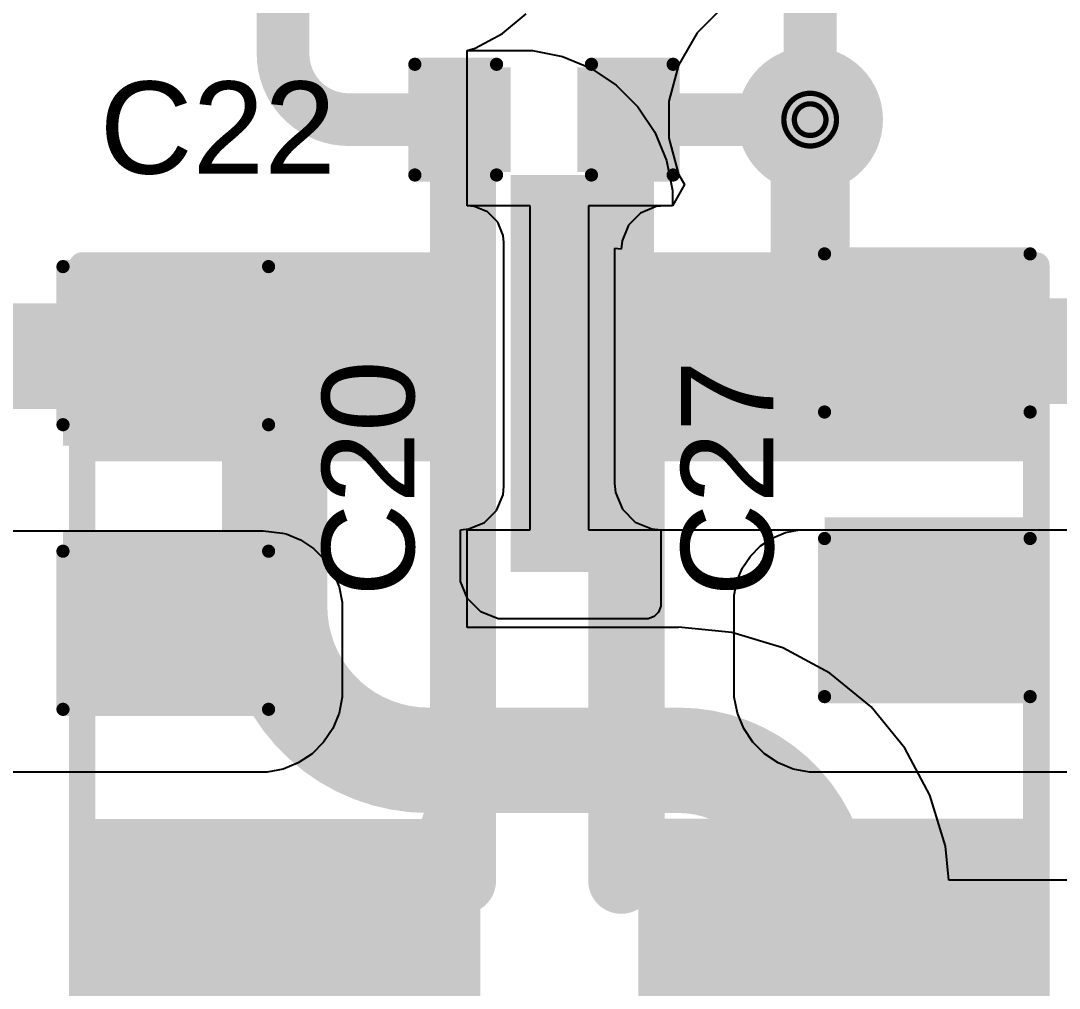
# Model space of a CAD drawing. Header units: inches. Extents: x 0 to 11.3, y 0 to 5.5.
# Drawn here: x 1.9658 to 2.3598, y 1.973 to 2.3402 of the extents above; entities that cross this region are included whole.
import ezdxf

# ---------------------------------------------------------------- set-up
doc = ezdxf.new("R2010")
doc.units = ezdxf.units.IN
doc.header["$MEASUREMENT"] = 0
for name, color, linetype in [('Bottom Layer', 5, 'Continuous'), ('Bottom Overlay', 54, 'Continuous'), ('Bottom Paste', 16, 'Continuous'), ('Bottom Solder', 6, 'Continuous'), ('Drill Drawing', 1, 'Continuous'), ('Top Layer', 1, 'Continuous'), ('Top Overlay', 2, 'Continuous'), ('Top Paste', 8, 'Continuous'), ('Top Solder', 216, 'Continuous'), ('Via Holes', 16, 'Continuous')]:
    doc.layers.add(name, color=color, linetype=linetype)
doc.styles.add('Arial', font='', dxfattribs={"height": 0.2})
doc.styles.get('Arial').set_extended_font_data('Arial')

# ---------------------------------------------------------------- blocks, each defined once
blk = doc.blocks.new('RES_2512_18')
at = {"layer": 'Top Layer'}
for points in [[(-0.15945, 0.06693), (-0.09646, 0.06693), (-0.09646, -0.06693), (-0.15945, -0.06693)], [(0.09646, 0.06693), (0.15945, 0.06693), (0.15945, -0.06693), (0.09646, -0.06693)]]:
    blk.add_hatch(color=1, dxfattribs=at).paths.add_polyline_path(points)
at = {"layer": 'Top Paste'}
for points in [[(-0.15945, 0.06693), (-0.09646, 0.06693), (-0.09646, -0.06693), (-0.15945, -0.06693)], [(0.09646, 0.06693), (0.15945, 0.06693), (0.15945, -0.06693), (0.09646, -0.06693)]]:
    blk.add_hatch(color=8, dxfattribs=at).paths.add_polyline_path(points)
at = {"layer": 'Top Solder'}
for points in [[(-0.16345, 0.07093), (-0.09246, 0.07093), (-0.09246, -0.07093), (-0.16345, -0.07093)], [(0.09246, 0.07093), (0.16345, 0.07093), (0.16345, -0.07093), (0.09246, -0.07093)]]:
    blk.add_hatch(color=216, dxfattribs=at).paths.add_polyline_path(points)
at = {"layer": 'Top Overlay'}
for points in [[(-0.167, 0.073, 0.01, 0.01, 0), (0.16679, 0.073, 0.01, 0.01, 0)], [(-0.167, 0.073, 0.01, 0.01, 0), (-0.167, -0.073, 0.01, 0.01, 0)], [(0.16679, 0.073, 0.01, 0.01, 0), (0.16679, -0.073, 0.01, 0.01, 0)], [(-0.167, -0.073, 0.01, 0.01, 0), (0.16679, -0.073, 0.01, 0.01, 0)]]:
    blk.add_lwpolyline(points, format="xyseb", dxfattribs=at)
for points in [[(-0.1695, 0.073, 0.005, 0.005, 1), (-0.1645, 0.073, 0.005, 0.005, 1)], [(-0.1695, 0.073, 0.005, 0.005, 1), (-0.1645, 0.073, 0.005, 0.005, 1)], [(0.16429, 0.073, 0.005, 0.005, 1), (0.16929, 0.073, 0.005, 0.005, 1)], [(0.16429, 0.073, 0.005, 0.005, 1), (0.16929, 0.073, 0.005, 0.005, 1)], [(-0.1695, -0.073, 0.005, 0.005, 1), (-0.1645, -0.073, 0.005, 0.005, 1)], [(-0.1695, -0.073, 0.005, 0.005, 1), (-0.1645, -0.073, 0.005, 0.005, 1)], [(0.16429, -0.073, 0.005, 0.005, 1), (0.16929, -0.073, 0.005, 0.005, 1)], [(0.16429, -0.073, 0.005, 0.005, 1), (0.16929, -0.073, 0.005, 0.005, 1)]]:
    blk.add_lwpolyline(points, format="xyseb", close=True, dxfattribs=at)
blk = doc.blocks.new('RES_2512_19')
at = {"layer": 'Top Layer'}
for points in [[(-0.15945, 0.06693), (-0.09646, 0.06693), (-0.09646, -0.06693), (-0.15945, -0.06693)], [(0.09646, 0.06693), (0.15945, 0.06693), (0.15945, -0.06693), (0.09646, -0.06693)]]:
    blk.add_hatch(color=1, dxfattribs=at).paths.add_polyline_path(points)
at = {"layer": 'Top Paste'}
for points in [[(-0.15945, 0.06693), (-0.09646, 0.06693), (-0.09646, -0.06693), (-0.15945, -0.06693)], [(0.09646, 0.06693), (0.15945, 0.06693), (0.15945, -0.06693), (0.09646, -0.06693)]]:
    blk.add_hatch(color=8, dxfattribs=at).paths.add_polyline_path(points)
at = {"layer": 'Top Solder'}
for points in [[(-0.16345, 0.07093), (-0.09246, 0.07093), (-0.09246, -0.07093), (-0.16345, -0.07093)], [(0.09246, 0.07093), (0.16345, 0.07093), (0.16345, -0.07093), (0.09246, -0.07093)]]:
    blk.add_hatch(color=216, dxfattribs=at).paths.add_polyline_path(points)
at = {"layer": 'Top Overlay'}
for points in [[(-0.167, 0.073, 0.01, 0.01, 0), (0.16679, 0.073, 0.01, 0.01, 0)], [(-0.167, 0.073, 0.01, 0.01, 0), (-0.167, -0.073, 0.01, 0.01, 0)], [(0.16679, 0.073, 0.01, 0.01, 0), (0.16679, -0.073, 0.01, 0.01, 0)], [(-0.167, -0.073, 0.01, 0.01, 0), (0.16679, -0.073, 0.01, 0.01, 0)]]:
    blk.add_lwpolyline(points, format="xyseb", dxfattribs=at)
for points in [[(-0.1695, 0.073, 0.005, 0.005, 1), (-0.1645, 0.073, 0.005, 0.005, 1)], [(-0.1695, 0.073, 0.005, 0.005, 1), (-0.1645, 0.073, 0.005, 0.005, 1)], [(0.16429, 0.073, 0.005, 0.005, 1), (0.16929, 0.073, 0.005, 0.005, 1)], [(0.16429, 0.073, 0.005, 0.005, 1), (0.16929, 0.073, 0.005, 0.005, 1)], [(-0.1695, -0.073, 0.005, 0.005, 1), (-0.1645, -0.073, 0.005, 0.005, 1)], [(-0.1695, -0.073, 0.005, 0.005, 1), (-0.1645, -0.073, 0.005, 0.005, 1)], [(0.16429, -0.073, 0.005, 0.005, 1), (0.16929, -0.073, 0.005, 0.005, 1)], [(0.16429, -0.073, 0.005, 0.005, 1), (0.16929, -0.073, 0.005, 0.005, 1)]]:
    blk.add_lwpolyline(points, format="xyseb", close=True, dxfattribs=at)
blk = doc.blocks.new('RES_2512_B_20')
at = {"layer": 'Bottom Layer'}
for points in [[(-0.15945, 0.06693), (-0.09646, 0.06693), (-0.09646, -0.06693), (-0.15945, -0.06693)], [(0.09646, 0.06693), (0.15945, 0.06693), (0.15945, -0.06693), (0.09646, -0.06693)]]:
    blk.add_hatch(color=5, dxfattribs=at).paths.add_polyline_path(points)
at = {"layer": 'Bottom Paste'}
for points in [[(-0.15945, 0.06693), (-0.09646, 0.06693), (-0.09646, -0.06693), (-0.15945, -0.06693)], [(0.09646, 0.06693), (0.15945, 0.06693), (0.15945, -0.06693), (0.09646, -0.06693)]]:
    blk.add_hatch(color=16, dxfattribs=at).paths.add_polyline_path(points)
at = {"layer": 'Bottom Solder'}
for points in [[(-0.16345, 0.07093), (-0.09246, 0.07093), (-0.09246, -0.07093), (-0.16345, -0.07093)], [(0.09246, 0.07093), (0.16345, 0.07093), (0.16345, -0.07093), (0.09246, -0.07093)]]:
    blk.add_hatch(color=6, dxfattribs=at).paths.add_polyline_path(points)
at = {"layer": 'Bottom Overlay'}
for points in [[(-0.167, 0.073, 0.01, 0.01, 0), (-0.167, -0.073, 0.01, 0.01, 0)], [(-0.167, 0.073, 0.01, 0.01, 0), (0.16679, 0.073, 0.01, 0.01, 0)], [(0.16679, 0.073, 0.01, 0.01, 0), (0.16679, -0.073, 0.01, 0.01, 0)], [(-0.167, -0.073, 0.01, 0.01, 0), (0.16679, -0.073, 0.01, 0.01, 0)]]:
    blk.add_lwpolyline(points, format="xyseb", dxfattribs=at)
for points in [[(-0.1695, 0.073, 0.005, 0.005, 1), (-0.1645, 0.073, 0.005, 0.005, 1)], [(-0.1695, 0.073, 0.005, 0.005, 1), (-0.1645, 0.073, 0.005, 0.005, 1)], [(0.16429, 0.073, 0.005, 0.005, 1), (0.16929, 0.073, 0.005, 0.005, 1)], [(0.16429, 0.073, 0.005, 0.005, 1), (0.16929, 0.073, 0.005, 0.005, 1)], [(-0.1695, -0.073, 0.005, 0.005, 1), (-0.1645, -0.073, 0.005, 0.005, 1)], [(-0.1695, -0.073, 0.005, 0.005, 1), (-0.1645, -0.073, 0.005, 0.005, 1)], [(0.16429, -0.073, 0.005, 0.005, 1), (0.16929, -0.073, 0.005, 0.005, 1)], [(0.16429, -0.073, 0.005, 0.005, 1), (0.16929, -0.073, 0.005, 0.005, 1)]]:
    blk.add_lwpolyline(points, format="xyseb", close=True, dxfattribs=at)
blk = doc.blocks.new('RES_2512_B_21')
at = {"layer": 'Bottom Layer'}
for points in [[(-0.15945, 0.06693), (-0.09646, 0.06693), (-0.09646, -0.06693), (-0.15945, -0.06693)], [(0.09646, 0.06693), (0.15945, 0.06693), (0.15945, -0.06693), (0.09646, -0.06693)]]:
    blk.add_hatch(color=5, dxfattribs=at).paths.add_polyline_path(points)
at = {"layer": 'Bottom Paste'}
for points in [[(-0.15945, 0.06693), (-0.09646, 0.06693), (-0.09646, -0.06693), (-0.15945, -0.06693)], [(0.09646, 0.06693), (0.15945, 0.06693), (0.15945, -0.06693), (0.09646, -0.06693)]]:
    blk.add_hatch(color=16, dxfattribs=at).paths.add_polyline_path(points)
at = {"layer": 'Bottom Solder'}
for points in [[(-0.16345, 0.07093), (-0.09246, 0.07093), (-0.09246, -0.07093), (-0.16345, -0.07093)], [(0.09246, 0.07093), (0.16345, 0.07093), (0.16345, -0.07093), (0.09246, -0.07093)]]:
    blk.add_hatch(color=6, dxfattribs=at).paths.add_polyline_path(points)
at = {"layer": 'Bottom Overlay'}
for points in [[(-0.167, 0.073, 0.01, 0.01, 0), (0.16679, 0.073, 0.01, 0.01, 0)], [(-0.167, 0.073, 0.01, 0.01, 0), (-0.167, -0.073, 0.01, 0.01, 0)], [(0.16679, 0.073, 0.01, 0.01, 0), (0.16679, -0.073, 0.01, 0.01, 0)], [(-0.167, -0.073, 0.01, 0.01, 0), (0.16679, -0.073, 0.01, 0.01, 0)]]:
    blk.add_lwpolyline(points, format="xyseb", dxfattribs=at)
for points in [[(-0.1695, 0.073, 0.005, 0.005, 1), (-0.1645, 0.073, 0.005, 0.005, 1)], [(-0.1695, 0.073, 0.005, 0.005, 1), (-0.1645, 0.073, 0.005, 0.005, 1)], [(0.16429, 0.073, 0.005, 0.005, 1), (0.16929, 0.073, 0.005, 0.005, 1)], [(0.16429, 0.073, 0.005, 0.005, 1), (0.16929, 0.073, 0.005, 0.005, 1)], [(-0.1695, -0.073, 0.005, 0.005, 1), (-0.1645, -0.073, 0.005, 0.005, 1)], [(-0.1695, -0.073, 0.005, 0.005, 1), (-0.1645, -0.073, 0.005, 0.005, 1)], [(0.16429, -0.073, 0.005, 0.005, 1), (0.16929, -0.073, 0.005, 0.005, 1)], [(0.16429, -0.073, 0.005, 0.005, 1), (0.16929, -0.073, 0.005, 0.005, 1)]]:
    blk.add_lwpolyline(points, format="xyseb", close=True, dxfattribs=at)
blk = doc.blocks.new('C___1206_58')
at = {"layer": 'Top Layer'}
for points in [[(-0.08, 0.035), (-0.02, 0.035), (-0.02, -0.035), (-0.08, -0.035)], [(0.02, 0.035), (0.08, 0.035), (0.08, -0.035), (0.02, -0.035)]]:
    blk.add_hatch(color=1, dxfattribs=at).paths.add_polyline_path(points)
at = {"layer": 'Top Paste'}
for points in [[(-0.08, 0.035), (-0.02, 0.035), (-0.02, -0.035), (-0.08, -0.035)], [(0.02, 0.035), (0.08, 0.035), (0.08, -0.035), (0.02, -0.035)]]:
    blk.add_hatch(color=8, dxfattribs=at).paths.add_polyline_path(points)
at = {"layer": 'Top Solder'}
for points in [[(-0.084, 0.039), (-0.016, 0.039), (-0.016, -0.039), (-0.084, -0.039)], [(0.016, 0.039), (0.084, 0.039), (0.084, -0.039), (0.016, -0.039)]]:
    blk.add_hatch(color=216, dxfattribs=at).paths.add_polyline_path(points)
at = {"layer": 'Top Overlay'}
for points in [[(-0.084, 0.039, 0.005, 0.005, 0), (-0.084, -0.039, 0.005, 0.005, 0)], [(-0.084, 0.039, 0.005, 0.005, 0), (-0.024, 0.039, 0.005, 0.005, 0)], [(0.024, 0.039, 0.005, 0.005, 0), (0.084, 0.039, 0.005, 0.005, 0)], [(0.084, 0.039, 0.005, 0.005, 0), (0.084, -0.039, 0.005, 0.005, 0)], [(-0.084, -0.039, 0.005, 0.005, 0), (-0.024, -0.039, 0.005, 0.005, 0)], [(0.024, -0.039, 0.005, 0.005, 0), (0.084, -0.039, 0.005, 0.005, 0)]]:
    blk.add_lwpolyline(points, format="xyseb", dxfattribs=at)
for points in [[(-0.08525, 0.039, 0.0025, 0.0025, 1), (-0.08275, 0.039, 0.0025, 0.0025, 1)], [(-0.08525, 0.039, 0.0025, 0.0025, 1), (-0.08275, 0.039, 0.0025, 0.0025, 1)], [(-0.02525, 0.039, 0.0025, 0.0025, 1), (-0.02275, 0.039, 0.0025, 0.0025, 1)], [(0.02275, 0.039, 0.0025, 0.0025, 1), (0.02525, 0.039, 0.0025, 0.0025, 1)], [(0.08275, 0.039, 0.0025, 0.0025, 1), (0.08525, 0.039, 0.0025, 0.0025, 1)], [(0.08275, 0.039, 0.0025, 0.0025, 1), (0.08525, 0.039, 0.0025, 0.0025, 1)], [(-0.08525, -0.039, 0.0025, 0.0025, 1), (-0.08275, -0.039, 0.0025, 0.0025, 1)], [(-0.08525, -0.039, 0.0025, 0.0025, 1), (-0.08275, -0.039, 0.0025, 0.0025, 1)], [(-0.02525, -0.039, 0.0025, 0.0025, 1), (-0.02275, -0.039, 0.0025, 0.0025, 1)], [(0.02275, -0.039, 0.0025, 0.0025, 1), (0.02525, -0.039, 0.0025, 0.0025, 1)], [(0.08275, -0.039, 0.0025, 0.0025, 1), (0.08525, -0.039, 0.0025, 0.0025, 1)], [(0.08275, -0.039, 0.0025, 0.0025, 1), (0.08525, -0.039, 0.0025, 0.0025, 1)]]:
    blk.add_lwpolyline(points, format="xyseb", close=True, dxfattribs=at)
blk = doc.blocks.new('C___0603_63')
at = {"layer": 'Top Layer'}
for points in [[(-0.015, 0.0175), (-0.015, -0.0175), (-0.045, -0.0175), (-0.045, 0.0175)], [(0.045, 0.0175), (0.045, -0.0175), (0.015, -0.0175), (0.015, 0.0175)]]:
    blk.add_hatch(color=1, dxfattribs=at).paths.add_polyline_path(points)
at = {"layer": 'Top Paste'}
for points in [[(-0.015, 0.0175), (-0.015, -0.0175), (-0.045, -0.0175), (-0.045, 0.0175)], [(0.045, 0.0175), (0.045, -0.0175), (0.015, -0.0175), (0.015, 0.0175)]]:
    blk.add_hatch(color=8, dxfattribs=at).paths.add_polyline_path(points)
at = {"layer": 'Top Solder'}
for points in [[(-0.01264, 0.01986), (-0.01264, -0.01986), (-0.04736, -0.01986), (-0.04736, 0.01986)], [(0.04736, 0.01986), (0.04736, -0.01986), (0.01264, -0.01986), (0.01264, 0.01986)]]:
    blk.add_hatch(color=216, dxfattribs=at).paths.add_polyline_path(points)
at = {"layer": 'Top Overlay'}
for points in [[(-0.049, 0.021, 0.005, 0.005, 0), (-0.049, -0.021, 0.005, 0.005, 0)], [(-0.018, 0.021, 0.005, 0.005, 0), (-0.049, 0.021, 0.005, 0.005, 0)], [(0.049, 0.021, 0.005, 0.005, 0), (0.018, 0.021, 0.005, 0.005, 0)], [(0.049, 0.021, 0.005, 0.005, 0), (0.049, -0.021, 0.005, 0.005, 0)], [(-0.018, -0.021, 0.005, 0.005, 0), (-0.049, -0.021, 0.005, 0.005, 0)], [(0.049, -0.021, 0.005, 0.005, 0), (0.018, -0.021, 0.005, 0.005, 0)]]:
    blk.add_lwpolyline(points, format="xyseb", dxfattribs=at)
for points in [[(-0.05025, 0.021, 0.0025, 0.0025, 1), (-0.04775, 0.021, 0.0025, 0.0025, 1)], [(-0.05025, 0.021, 0.0025, 0.0025, 1), (-0.04775, 0.021, 0.0025, 0.0025, 1)], [(-0.01925, 0.021, 0.0025, 0.0025, 1), (-0.01675, 0.021, 0.0025, 0.0025, 1)], [(0.01675, 0.021, 0.0025, 0.0025, 1), (0.01925, 0.021, 0.0025, 0.0025, 1)], [(0.04775, 0.021, 0.0025, 0.0025, 1), (0.05025, 0.021, 0.0025, 0.0025, 1)], [(0.04775, 0.021, 0.0025, 0.0025, 1), (0.05025, 0.021, 0.0025, 0.0025, 1)], [(-0.05025, -0.021, 0.0025, 0.0025, 1), (-0.04775, -0.021, 0.0025, 0.0025, 1)], [(-0.05025, -0.021, 0.0025, 0.0025, 1), (-0.04775, -0.021, 0.0025, 0.0025, 1)], [(-0.01925, -0.021, 0.0025, 0.0025, 1), (-0.01675, -0.021, 0.0025, 0.0025, 1)], [(0.01675, -0.021, 0.0025, 0.0025, 1), (0.01925, -0.021, 0.0025, 0.0025, 1)], [(0.04775, -0.021, 0.0025, 0.0025, 1), (0.05025, -0.021, 0.0025, 0.0025, 1)], [(0.04775, -0.021, 0.0025, 0.0025, 1), (0.05025, -0.021, 0.0025, 0.0025, 1)]]:
    blk.add_lwpolyline(points, format="xyseb", close=True, dxfattribs=at)
blk = doc.blocks.new('C___1206_65')
at = {"layer": 'Top Layer'}
for points in [[(-0.08, 0.035), (-0.02, 0.035), (-0.02, -0.035), (-0.08, -0.035)], [(0.02, 0.035), (0.08, 0.035), (0.08, -0.035), (0.02, -0.035)]]:
    blk.add_hatch(color=1, dxfattribs=at).paths.add_polyline_path(points)
at = {"layer": 'Top Paste'}
for points in [[(-0.08, 0.035), (-0.02, 0.035), (-0.02, -0.035), (-0.08, -0.035)], [(0.02, 0.035), (0.08, 0.035), (0.08, -0.035), (0.02, -0.035)]]:
    blk.add_hatch(color=8, dxfattribs=at).paths.add_polyline_path(points)
at = {"layer": 'Top Solder'}
for points in [[(-0.084, 0.039), (-0.016, 0.039), (-0.016, -0.039), (-0.084, -0.039)], [(0.016, 0.039), (0.084, 0.039), (0.084, -0.039), (0.016, -0.039)]]:
    blk.add_hatch(color=216, dxfattribs=at).paths.add_polyline_path(points)
at = {"layer": 'Top Overlay'}
for points in [[(-0.084, 0.039, 0.005, 0.005, 0), (-0.024, 0.039, 0.005, 0.005, 0)], [(-0.084, 0.039, 0.005, 0.005, 0), (-0.084, -0.039, 0.005, 0.005, 0)], [(0.024, 0.039, 0.005, 0.005, 0), (0.084, 0.039, 0.005, 0.005, 0)], [(0.084, 0.039, 0.005, 0.005, 0), (0.084, -0.039, 0.005, 0.005, 0)], [(-0.084, -0.039, 0.005, 0.005, 0), (-0.024, -0.039, 0.005, 0.005, 0)], [(0.024, -0.039, 0.005, 0.005, 0), (0.084, -0.039, 0.005, 0.005, 0)]]:
    blk.add_lwpolyline(points, format="xyseb", dxfattribs=at)
for points in [[(-0.08525, 0.039, 0.0025, 0.0025, 1), (-0.08275, 0.039, 0.0025, 0.0025, 1)], [(-0.08525, 0.039, 0.0025, 0.0025, 1), (-0.08275, 0.039, 0.0025, 0.0025, 1)], [(-0.02525, 0.039, 0.0025, 0.0025, 1), (-0.02275, 0.039, 0.0025, 0.0025, 1)], [(0.02275, 0.039, 0.0025, 0.0025, 1), (0.02525, 0.039, 0.0025, 0.0025, 1)], [(0.08275, 0.039, 0.0025, 0.0025, 1), (0.08525, 0.039, 0.0025, 0.0025, 1)], [(0.08275, 0.039, 0.0025, 0.0025, 1), (0.08525, 0.039, 0.0025, 0.0025, 1)], [(-0.08525, -0.039, 0.0025, 0.0025, 1), (-0.08275, -0.039, 0.0025, 0.0025, 1)], [(-0.08525, -0.039, 0.0025, 0.0025, 1), (-0.08275, -0.039, 0.0025, 0.0025, 1)], [(-0.02525, -0.039, 0.0025, 0.0025, 1), (-0.02275, -0.039, 0.0025, 0.0025, 1)], [(0.02275, -0.039, 0.0025, 0.0025, 1), (0.02525, -0.039, 0.0025, 0.0025, 1)], [(0.08275, -0.039, 0.0025, 0.0025, 1), (0.08525, -0.039, 0.0025, 0.0025, 1)], [(0.08275, -0.039, 0.0025, 0.0025, 1), (0.08525, -0.039, 0.0025, 0.0025, 1)]]:
    blk.add_lwpolyline(points, format="xyseb", close=True, dxfattribs=at)

msp = doc.modelspace()

# ---------------------------------------------------------------- hatches: boundary and pattern name
at = {"layer": 'Bottom Layer'}
h = msp.add_hatch(color=5, dxfattribs=at)
edge = h.paths.add_edge_path()
edge.add_arc((2.26535, 2.30264), 0.02362, 0, 360)
msp.add_hatch(color=5, dxfattribs=at).paths.add_polyline_path([(2.15168, 2.13097), (2.19365, 2.13097), (2.19365, 2.28164), (2.15168, 2.28164)])
at = {"layer": 'Bottom Solder'}
h = msp.add_hatch(color=6, dxfattribs=at)
edge = h.paths.add_edge_path()
edge.add_arc((2.26535, 2.30264), 0.02762, 0, 360)
at = {"layer": 'Top Layer'}
h = msp.add_hatch(color=1, dxfattribs=at)
edge = h.paths.add_edge_path()
edge.add_arc((2.26535, 2.30264), 0.02362, 0, 360)
at = {"layer": 'Top Solder'}
h = msp.add_hatch(color=216, dxfattribs=at)
edge = h.paths.add_edge_path()
edge.add_arc((2.26535, 2.30264), 0.02762, 0, 360)
at = {"layer": 'Via Holes'}
h = msp.add_hatch(color=7, dxfattribs=at)
edge = h.paths.add_edge_path()
edge.add_arc((2.26535, 2.30264), 0.01181, 0, 360)

# ---------------------------------------------------------------- linework, layer by layer
at = {"layer": 'Bottom Layer'}
for p, q in [((2.23243, 2.34555), (2.22245, 2.33556)), ((2.14859, 2.33531), (2.15765, 2.34274)), ((2.13824, 2.32978), (2.14859, 2.33531)), ((2.22245, 2.33556), (2.21539, 2.32334)), ((2.13516, 2.32884), (2.13824, 2.32978)), ((2.13516, 2.26999), (2.13516, 2.32884)), ((2.13516, 2.32884), (2.15421, 2.32884)), ((2.13516, 2.26999), (2.13516, 2.32884)), ((2.15421, 2.32884), (2.16001, 2.32884)), ((2.16001, 2.32884), (2.17138, 2.32658)), ((2.17138, 2.32658), (2.18209, 2.32214)), ((2.18209, 2.32214), (2.19173, 2.3157)), ((2.21539, 2.32334), (2.21173, 2.3097)), ((2.19173, 2.3157), (2.19992, 2.30751)), ((2.21173, 2.3097), (2.21173, 2.29558)), ((2.19992, 2.30751), (2.20636, 2.29787)), ((2.20636, 2.29787), (2.2108, 2.28716)), ((2.21173, 2.29558), (2.21539, 2.28194)), ((2.2108, 2.28716), (2.21306, 2.27579)), ((2.21539, 2.28194), (2.21767, 2.27799)), ((2.21767, 2.27799), (2.21306, 2.26999)), ((2.21306, 2.27579), (2.21306, 2.26999)), ((2.13789, 2.26972), (2.13516, 2.26999)), ((2.13516, 2.26999), (2.13516, 2.26999)), ((2.15909, 2.26999), (2.13516, 2.26999)), ((2.14295, 2.26762), (2.13789, 2.26972)), ((2.15909, 2.147), (2.15909, 2.26999)), ((2.21306, 2.26999), (2.18123, 2.26999)), ((2.18123, 2.26999), (2.18123, 2.147)), ((2.20696, 2.26967), (2.201, 2.26721)), ((2.21018, 2.26999), (2.20696, 2.26967)), ((2.21306, 2.26999), (2.21018, 2.26999)), ((2.21306, 2.26999), (2.21306, 2.26999)), ((2.14682, 2.26375), (2.14295, 2.26762)), ((2.201, 2.26721), (2.19644, 2.26265)), ((2.14891, 2.2587), (2.14682, 2.26375)), ((2.19644, 2.26265), (2.19397, 2.25669)), ((2.14918, 2.25596), (2.14891, 2.2587)), ((2.14918, 2.16352), (2.14918, 2.25596)), ((2.19365, 2.25346), (2.19115, 2.25376)), ((2.19115, 2.25376), (2.19115, 2.16458)), ((2.19397, 2.25669), (2.19365, 2.25346)), ((2.19365, 2.25346), (2.19365, 2.25346)), ((2.14887, 2.1603), (2.14918, 2.16352)), ((2.14918, 2.16352), (2.14918, 2.16352)), ((2.14918, 2.16352), (2.14918, 2.16352)), ((2.19115, 2.16458), (2.19149, 2.16115)), ((2.1464, 2.15434), (2.14887, 2.1603)), ((2.19149, 2.16115), (2.19412, 2.15481)), ((2.14184, 2.14978), (2.1464, 2.15434)), ((2.19412, 2.15481), (2.19897, 2.14996)), ((2.13588, 2.14731), (2.14184, 2.14978)), ((2.19897, 2.14996), (2.2053, 2.14734)), ((2.13266, 2.147), (2.13588, 2.14731)), ((2.13266, 2.13097), (2.13266, 2.147)), ((2.13516, 2.10996), (2.13516, 2.147)), ((2.13516, 2.147), (2.15909, 2.147)), ((2.18123, 2.147), (2.37509, 2.147)), ((2.2053, 2.14734), (2.20873, 2.147)), ((2.20873, 2.147), (2.20873, 2.147)), ((2.20873, 2.147), (2.20873, 2.11924)), ((2.13266, 2.12743), (2.13266, 2.13097)), ((2.13266, 2.13097), (2.13266, 2.13097)), ((2.13537, 2.12089), (2.13266, 2.12743)), ((2.14038, 2.11588), (2.13537, 2.12089)), ((2.14692, 2.11317), (2.14038, 2.11588)), ((2.20873, 2.11803), (2.20781, 2.1158)), ((2.20873, 2.11924), (2.20873, 2.11803)), ((2.15046, 2.11317), (2.14692, 2.11317)), ((2.20266, 2.11317), (2.15046, 2.11317)), ((2.20387, 2.11317), (2.20266, 2.11317)), ((2.20266, 2.11317), (2.20266, 2.11317)), ((2.2061, 2.1141), (2.20387, 2.11317)), ((2.20781, 2.1158), (2.2061, 2.1141)), ((2.21545, 2.10996), (2.13516, 2.10996)), ((2.23558, 2.10805), (2.21545, 2.11003)), ((2.21545, 2.11003), (2.21545, 2.10996)), ((2.25494, 2.10217), (2.23558, 2.10805)), ((2.27279, 2.09264), (2.25494, 2.10217)), ((2.28843, 2.0798), (2.27279, 2.09264)), ((2.30126, 2.06416), (2.28843, 2.0798)), ((2.3108, 2.04632), (2.30126, 2.06416)), ((2.31667, 2.02696), (2.3108, 2.04632)), ((2.31794, 2.01409), (2.31667, 2.02696)), ((2.37509, 2.01409), (2.31794, 2.01409))]:
    msp.add_line(p, q, dxfattribs=at)
for points in [[(2.26535, 2.23249, 0.03, 0.03, 0), (2.26535, 2.30264, 0.03, 0.03, 0)], [(2.26535, 2.23249, 0.015, 0.015, 0), (2.27816, 2.2085, 0.015, 0.015, 0)], [(2.06216, 2.11785, 0.04, 0.04, 0), (2.06216, 2.20849, 0.04, 0.04, 0)], [(2.12048, 2.05953, 0.04, 0.04, -0.414214), (2.06216, 2.11785, 0.04, 0.04, 0)], [(2.12048, 2.05953, 0.04, 0.04, 0), (2.21545, 2.05953, 0.04, 0.04, 0)], [(2.21545, 2.05953, 0.04, 0.04, -0.414214), (2.26816, 2.00682, 0.04, 0.04, 0)], [(2.26816, 1.95259, 0.04, 0.04, 0), (2.26816, 2.00682, 0.04, 0.04, 0)]]:
    msp.add_lwpolyline(points, format="xyseb", dxfattribs=at)
for points in [[(2.25785, 2.30264, 0.015, 0.015, 1), (2.27285, 2.30264, 0.015, 0.015, 1)], [(2.25785, 2.23249, 0.015, 0.015, 1), (2.27285, 2.23249, 0.015, 0.015, 1)], [(2.2616, 2.23249, 0.0075, 0.0075, 1), (2.2691, 2.23249, 0.0075, 0.0075, 1)], [(2.05216, 2.20849, 0.02, 0.02, 1), (2.07216, 2.20849, 0.02, 0.02, 1)], [(2.27441, 2.2085, 0.0075, 0.0075, 1), (2.28191, 2.2085, 0.0075, 0.0075, 1)], [(2.05216, 2.11785, 0.02, 0.02, 1), (2.07216, 2.11785, 0.02, 0.02, 1)], [(2.05216, 2.11785, 0.02, 0.02, 1), (2.07216, 2.11785, 0.02, 0.02, 1)], [(2.11048, 2.05953, 0.02, 0.02, 1), (2.13048, 2.05953, 0.02, 0.02, 1)], [(2.11048, 2.05953, 0.02, 0.02, 1), (2.13048, 2.05953, 0.02, 0.02, 1)], [(2.20545, 2.05953, 0.02, 0.02, 1), (2.22545, 2.05953, 0.02, 0.02, 1)], [(2.20545, 2.05953, 0.02, 0.02, 1), (2.22545, 2.05953, 0.02, 0.02, 1)], [(2.25816, 2.00682, 0.02, 0.02, 1), (2.27816, 2.00682, 0.02, 0.02, 1)], [(2.25816, 2.00682, 0.02, 0.02, 1), (2.27816, 2.00682, 0.02, 0.02, 1)]]:
    msp.add_lwpolyline(points, format="xyseb", close=True, dxfattribs=at)
at = {"layer": 'Drill Drawing'}
for points in [[(2.27535, 2.30264, 0.002, 0.002, 1), (2.25535, 2.30264, 0.002, 0.002, 1)], [(2.27135, 2.30264, 0.002, 0.002, 1), (2.25935, 2.30264, 0.002, 0.002, 1)], [(2.25485, 2.30264, 0.001, 0.001, 1), (2.25585, 2.30264, 0.001, 0.001, 1)], [(2.25885, 2.30264, 0.001, 0.001, 1), (2.25985, 2.30264, 0.001, 0.001, 1)], [(2.27085, 2.30264, 0.001, 0.001, 1), (2.27185, 2.30264, 0.001, 0.001, 1)], [(2.27485, 2.30264, 0.001, 0.001, 1), (2.27585, 2.30264, 0.001, 0.001, 1)]]:
    msp.add_lwpolyline(points, format="xyseb", close=True, dxfattribs=at)
at = {"layer": 'Top Layer'}
for p, q in [((1.47602, 2.1466), (2.05782, 2.1466)), ((2.05782, 2.1466), (2.05782, 2.1466)), ((2.05782, 2.1466), (2.05782, 2.1466)), ((2.05782, 2.1466), (2.05782, 2.1466)), ((2.05782, 2.1466), (2.06517, 2.14573)), ((2.06517, 2.14573), (2.06657, 2.14545)), ((2.06657, 2.14545), (2.07202, 2.14319)), ((2.24648, 2.14087), (2.25098, 2.14388)), ((2.25098, 2.14388), (2.25598, 2.14595)), ((2.25598, 2.14595), (2.26128, 2.147)), ((2.26128, 2.147), (2.26399, 2.147)), ((2.26399, 2.147), (2.57123, 2.147)), ((2.07202, 2.14319), (2.07693, 2.13991)), ((2.07693, 2.13991), (2.08111, 2.13573)), ((2.24265, 2.13704), (2.24648, 2.14087)), ((2.08111, 2.13573), (2.08439, 2.13082)), ((2.23965, 2.13255), (2.24265, 2.13704)), ((2.23758, 2.12755), (2.23965, 2.13255)), ((2.08439, 2.13082), (2.08665, 2.12536)), ((2.08665, 2.12536), (2.08781, 2.11957)), ((2.23652, 2.12224), (2.23758, 2.12755)), ((2.23652, 2.08351), (2.23652, 2.12224)), ((2.08781, 2.11957), (2.0878, 2.11662)), ((2.0878, 2.11662), (2.08781, 2.08663)), ((2.08781, 2.08663), (2.0878, 2.08663)), ((2.0878, 2.08663), (2.08781, 2.08351)), ((2.08781, 2.08351), (2.08659, 2.0774)), ((2.23774, 2.0774), (2.23652, 2.08351)), ((2.08659, 2.0774), (2.08421, 2.07164)), ((2.24012, 2.07164), (2.23774, 2.0774)), ((2.08421, 2.07164), (2.08074, 2.06646)), ((2.24358, 2.06646), (2.24012, 2.07164)), ((2.08074, 2.06646), (2.07634, 2.06205)), ((2.24799, 2.06205), (2.24358, 2.06646)), ((2.07634, 2.06205), (2.07115, 2.05859)), ((2.25317, 2.05859), (2.24799, 2.06205)), ((2.07115, 2.05859), (2.0654, 2.05621)), ((2.25893, 2.0562), (2.25317, 2.05859)), ((2.05617, 2.05499), (1.95577, 2.05499)), ((2.05928, 2.05499), (2.05617, 2.05499)), ((2.0654, 2.05621), (2.05928, 2.05499)), ((2.26504, 2.05499), (2.25893, 2.0562)), ((2.37509, 2.05499), (2.26504, 2.05499))]:
    msp.add_line(p, q, dxfattribs=at)
for points in [[(2.06535, 2.32758, 0.02, 0.02, 0), (2.06535, 2.49095, 0.02, 0.02, 0)], [(2.26535, 2.30271, 0.02, 0.02, 0), (2.26535, 2.49095, 0.02, 0.02, 0)], [(2.0903, 2.30264, 0.02, 0.02, -0.414214), (2.06535, 2.32758, 0.02, 0.02, 0)], [(2.13365, 2.01377, 0.025, 0.025, 0), (2.13365, 2.30093, 0.025, 0.025, 0)], [(2.19365, 2.01377, 0.025, 0.025, 0), (2.19365, 2.30093, 0.025, 0.025, 0)], [(2.0903, 2.30264, 0.02, 0.02, 0), (2.13436, 2.30264, 0.02, 0.02, 0)], [(2.19436, 2.30264, 0.02, 0.02, 0), (2.26365, 2.30264, 0.02, 0.02, 0)], [(2.26365, 2.30264, 0.02, 0.02, 0), (2.26413, 2.30267, 0.02, 0.02, 0)], [(2.26413, 2.30267, 0.02, 0.02, -0.015344), (2.26535, 2.30271, 0.02, 0.02, 0)], [(2.30977, 2.21478, 0.04, 0.04, 0), (2.45587, 2.21478, 0.04, 0.04, 0)], [(1.87475, 2.21288, 0.04, 0.04, 0), (2.02086, 2.21288, 0.04, 0.04, 0)], [(2.13365, 2.05377, 0.025, 0.025, -0.195573), (2.11739, 2.01377, 0.025, 0.025, 0)], [(2.20992, 2.01377, 0.025, 0.025, -0.195573), (2.19365, 2.05377, 0.025, 0.025, 0)], [(2.06119, 1.99669, 0.025, 0.025, 0), (2.11739, 2.01377, 0.025, 0.025, 0)], [(2.20992, 2.01377, 0.025, 0.025, 0), (2.20992, 2.01377, 0.025, 0.025, 0)], [(2.20992, 2.01377, 0.025, 0.025, 0), (2.26685, 1.99647, 0.025, 0.025, 0)], [(2.06216, 1.89907, 0.04, 0.04, 0), (2.06216, 1.99349, 0.04, 0.04, 0)], [(2.27816, 1.9, 0.04, 0.04, 0), (2.27816, 1.99349, 0.04, 0.04, 0)]]:
    msp.add_lwpolyline(points, format="xyseb", dxfattribs=at)
for points in [[(2.06035, 2.32758, 0.01, 0.01, 1), (2.07035, 2.32758, 0.01, 0.01, 1)], [(2.06035, 2.32758, 0.01, 0.01, 1), (2.07035, 2.32758, 0.01, 0.01, 1)], [(2.1274, 2.30093, 0.0125, 0.0125, 1), (2.1399, 2.30093, 0.0125, 0.0125, 1)], [(2.1874, 2.30093, 0.0125, 0.0125, 1), (2.1999, 2.30093, 0.0125, 0.0125, 1)], [(2.0853, 2.30264, 0.01, 0.01, 1), (2.0953, 2.30264, 0.01, 0.01, 1)], [(2.0853, 2.30264, 0.01, 0.01, 1), (2.0953, 2.30264, 0.01, 0.01, 1)], [(2.12936, 2.30264, 0.01, 0.01, 1), (2.13936, 2.30264, 0.01, 0.01, 1)], [(2.18936, 2.30264, 0.01, 0.01, 1), (2.19936, 2.30264, 0.01, 0.01, 1)], [(2.25865, 2.30264, 0.01, 0.01, 1), (2.26865, 2.30264, 0.01, 0.01, 1)], [(2.25865, 2.30264, 0.01, 0.01, 1), (2.26865, 2.30264, 0.01, 0.01, 1)], [(2.25913, 2.30267, 0.01, 0.01, 1), (2.26913, 2.30267, 0.01, 0.01, 1)], [(2.25913, 2.30267, 0.01, 0.01, 1), (2.26913, 2.30267, 0.01, 0.01, 1)], [(2.26035, 2.30271, 0.01, 0.01, 1), (2.27035, 2.30271, 0.01, 0.01, 1)], [(2.26035, 2.30271, 0.01, 0.01, 1), (2.27035, 2.30271, 0.01, 0.01, 1)], [(2.29977, 2.21478, 0.02, 0.02, 1), (2.31977, 2.21478, 0.02, 0.02, 1)], [(2.01086, 2.21288, 0.02, 0.02, 1), (2.03086, 2.21288, 0.02, 0.02, 1)], [(2.1274, 2.05377, 0.0125, 0.0125, 1), (2.1399, 2.05377, 0.0125, 0.0125, 1)], [(2.1874, 2.05377, 0.0125, 0.0125, 1), (2.1999, 2.05377, 0.0125, 0.0125, 1)], [(2.11114, 2.01377, 0.0125, 0.0125, 1), (2.12364, 2.01377, 0.0125, 0.0125, 1)], [(2.11114, 2.01377, 0.0125, 0.0125, 1), (2.12364, 2.01377, 0.0125, 0.0125, 1)], [(2.1274, 2.01377, 0.0125, 0.0125, 1), (2.1399, 2.01377, 0.0125, 0.0125, 1)], [(2.1874, 2.01377, 0.0125, 0.0125, 1), (2.1999, 2.01377, 0.0125, 0.0125, 1)], [(2.20367, 2.01377, 0.0125, 0.0125, 1), (2.21617, 2.01377, 0.0125, 0.0125, 1)], [(2.20367, 2.01377, 0.0125, 0.0125, 1), (2.21617, 2.01377, 0.0125, 0.0125, 1)], [(2.20367, 2.01377, 0.0125, 0.0125, 1), (2.21617, 2.01377, 0.0125, 0.0125, 1)], [(2.20367, 2.01377, 0.0125, 0.0125, 1), (2.21617, 2.01377, 0.0125, 0.0125, 1)], [(2.05216, 1.99349, 0.02, 0.02, 1), (2.07216, 1.99349, 0.02, 0.02, 1)], [(2.26816, 1.99349, 0.02, 0.02, 1), (2.28816, 1.99349, 0.02, 0.02, 1)], [(2.05494, 1.99669, 0.0125, 0.0125, 1), (2.06744, 1.99669, 0.0125, 0.0125, 1)], [(2.2606, 1.99647, 0.0125, 0.0125, 1), (2.2731, 1.99647, 0.0125, 0.0125, 1)]]:
    msp.add_lwpolyline(points, format="xyseb", close=True, dxfattribs=at)

# ---------------------------------------------------------------- block references
for name, p, rotation in [('C___0603_63', (2.16436, 2.30264), 180), ('C___1206_58', (2.3098, 2.1677), 90), ('RES_2512_B_21', (2.06216, 2.08054), 90), ('RES_2512_B_20', (2.27816, 2.08054), 90), ('C___1206_65', (2.02086, 2.16288), 90), ('RES_2512_18', (2.06216, 1.86553), 90), ('RES_2512_19', (2.27816, 1.86554), 90)]:
    msp.add_blockref(name, p, dxfattribs=dict(rotation=rotation))

# ---------------------------------------------------------------- texts
at = {"layer": 'Top Overlay', "style": 'Arial'}
msp.add_text('C22', height=0.035, dxfattribs=at).set_placement((1.99573, 2.28213))
for s, p in [('C20', (2.11512, 2.12162)), ('C27', (2.25136, 2.12162))]:
    msp.add_text(s, height=0.035, rotation=90, dxfattribs=at).set_placement(p)

doc.saveas('drawing.dxf')
